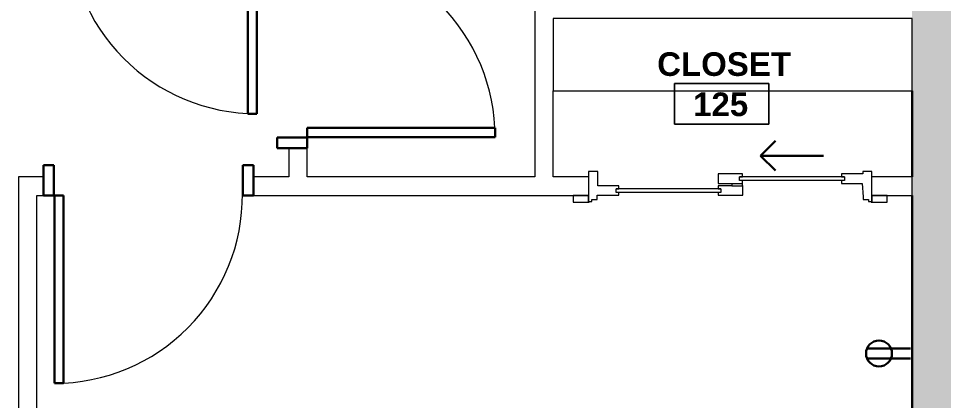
# Model space of a CAD drawing. Header units: inches. Extents: x -545 to 1062, y -2066 to -1239.
# Drawn here: x 514.2 to 690.4, y -1838.6 to -1765.8 of the extents above; entities that cross this region are included whole.
import ezdxf

# ---------------------------------------------------------------- set-up
doc = ezdxf.new("R2010")
doc.units = ezdxf.units.IN
doc.header["$MEASUREMENT"] = 0
for name, color, linetype, lineweight in [('A-ANNO-NOTE', 131, 'Continuous', 40), ('A-AREA-IDEN', 2, 'Continuous', 9), ('A-DETL-GENF', 92, 'Continuous', 9), ('A-DOOR', 31, 'Continuous', 18), ('A-DOOR-FRAM', 31, 'Continuous', 30), ('A-DOOR-GLAZ', 31, 'Continuous', 9), ('A-DOOR-OPNG', 31, 'Continuous', 30), ('A-WALL', 113, 'Continuous', 18), ('A-WALL-PATT', 111, 'Continuous', 18), ('I-WALL', 2, 'Continuous', 18), ('Q-CASE', 31, 'Continuous', 9)]:
    doc.layers.add(name, color=color, linetype=linetype, lineweight=lineweight)
doc.styles.add('Swis721 Lt BT_B_1', font='', dxfattribs={"height": 4.5})
doc.styles.get('Swis721 Lt BT_B_1').set_extended_font_data('Swis721 Lt BT', bold=True)

# ---------------------------------------------------------------- blocks, each defined once
blk = doc.blocks.new('Single Flush - D1 3_ X 8_  - NOT FR-6102448-1ST FLOOR - POWER _ SIGNAL')
at = {"layer": 'A-DOOR', "lineweight": 30}
for p, q in [((16.15625, 37.5625), (16.15625, 1.75)), ((17.90625, 37.5625), (16.15625, 37.5625)), ((17.90625, 1.75), (17.90625, 37.5625)), ((16.15625, 1.75), (17.90625, 1.75))]:
    blk.add_line(p, q, dxfattribs=at)
at = {"layer": 'A-DOOR', "lineweight": 9}
blk.add_arc((17.90625, 1.75), 35.8125, 90, 180.5, dxfattribs=at)
at = {"layer": 'A-DOOR-FRAM'}
for p, q in [((-20, -4), (-20, 1.75)), ((-20, 1.75), (-18, 1.75)), ((-18, -4), (-18, 1.75)), ((18.000004, -4), (18.000004, 1.75)), ((18.000004, 1.75), (20.000004, 1.75)), ((20.000004, -4), (20.000004, 1.75)), ((-20, -4), (-18, -4)), ((18.000004, -4), (20.000004, -4))]:
    blk.add_line(p, q, dxfattribs=at)
blk = doc.blocks.new('Single Flush - D1 3_ X 8_  - NOT FR-6102174-1ST FLOOR - POWER _ SIGNAL')
at = {"layer": 'A-DOOR', "lineweight": 30}
for p, q in [((16.15625, -1.75), (17.90625, -1.75)), ((16.15625, -37.5625), (16.15625, -1.75)), ((17.90625, -1.75), (17.90625, -37.5625)), ((17.90625, -37.5625), (16.15625, -37.5625))]:
    blk.add_line(p, q, dxfattribs=at)
at = {"layer": 'A-DOOR', "lineweight": 9}
blk.add_arc((17.90625, -1.75), 35.8125, 179.5, 270, dxfattribs=at)
at = {"layer": 'A-DOOR-FRAM'}
for p, q in [((-20, 4), (-20, -1.75)), ((-20, 4), (-18, 4)), ((-18, 4), (-18, -1.75)), ((18.000004, 4), (18.000004, -1.75)), ((18.000004, 4), (20.000004, 4)), ((20.000004, 4), (20.000004, -1.75)), ((-20, -1.75), (-18, -1.75)), ((18.000004, -1.75), (20.000004, -1.75))]:
    blk.add_line(p, q, dxfattribs=at)
blk = doc.blocks.new('Door-Sliding-JELD-WEN-2_Panel-Stationary_Active-Wide_Stile-EpicVue - Not A Type - Load Type Catalog 4_6_-5760578-1ST FLOOR - POWER _ SIGNAL')
at = {"layer": 'A-DETL-GENF'}
for p, q in [((-26.86, 3.06), (-29.91, 3.06)), ((-29.91, 3.06), (-29.91, 1.8)), ((-29.91, 1.8), (-27, 1.8)), ((-27, 1.8), (-27, 2.98)), ((-27, 2.98), (-26.86, 2.98)), ((-26.34, 2.94), (-27, 2.94)), ((-27, 2.94), (-27, -2.8)), ((-26.86, 2.98), (-26.86, 3.06)), ((-26.34, 2.55), (-26.34, 2.94)), ((-25.34, 2.55), (-26.34, 2.55)), ((-25.34, 2.06), (-25.34, 2.55)), ((-25.11, -0.54), (-25.34, 2.06)), ((26.34, 2.55), (25.33, 2.55)), ((25.33, 2.55), (25.33, 1.74)), ((27, 2.95), (26.34, 2.95)), ((26.34, 2.95), (26.34, 2.55)), ((26.86, 3.06), (26.86, 2.98)), ((29.91, 3.06), (26.86, 3.06)), ((26.86, 2.98), (27, 2.98)), ((27, 2.98), (27, 1.8)), ((27, -2.8), (27, 2.95)), ((27, 1.8), (29.91, 1.8)), ((29.91, 1.8), (29.91, 3.06)), ((2.32, 1.74), (-2.37, 1.74)), ((-2.37, 1.74), (-2.37, -0.1)), ((1.78, 0.48), (1.78, 1.23)), ((1.78, 1.23), (2.32, 1.23)), ((2.31, 0.48), (1.78, 0.48)), ((2.31, -0.05), (2.31, 0.48)), ((2.32, 1.23), (2.32, 1.74)), ((21.2, 1.74), (21.2, 1.23)), ((25.33, 1.74), (21.2, 1.74)), ((21.2, 1.23), (21.75, 1.23)), ((21.75, 0.48), (21.21, 0.48)), ((21.21, 0.48), (21.21, -0.05)), ((21.75, 1.23), (21.75, 0.48)), ((-21.21, -0.54), (-25.11, -0.54)), ((-21.75, -1.8), (-21.75, -1.05)), ((-21.75, -1.05), (-21.21, -1.05)), ((-21.21, -1.05), (-21.21, -0.54)), ((-2.37, -0.1), (-2.32, -0.1)), ((-2.32, -0.05), (-2.32, -0.1)), ((-0.28, -0.05), (-2.32, -0.05)), ((-2.32, -0.1), (-2.32, -1.05)), ((-0.28, -0.54), (-2.32, -0.54)), ((-2.32, -1.05), (-1.78, -1.05)), ((-1.78, -1.05), (-1.78, -1.8)), ((-0.28, -0.54), (-0.28, -0.05)), ((-0.28, -0.05), (2.31, -0.05)), ((2.31, -0.54), (-0.28, -0.54)), ((2.31, -2.33), (2.31, -0.54)), ((21.21, -0.05), (25.25, -0.05)), ((25.25, -0.05), (25.25, -2.8)), ((-27, -2.8), (-25.25, -2.8)), ((-25.25, -2.8), (-25.25, -2.33)), ((-25.25, -2.33), (-21.22, -2.33)), ((-21.22, -1.8), (-21.75, -1.8)), ((-21.22, -2.33), (-21.22, -1.8)), ((-1.78, -1.8), (-2.31, -1.8)), ((-2.31, -1.8), (-2.31, -2.33)), ((-2.31, -2.33), (2.31, -2.33)), ((25.25, -2.8), (27, -2.8))]:
    blk.add_line(p, q, dxfattribs=at)
at = {"layer": 'A-DOOR-GLAZ'}
for p, q in [((1.78, 1.23), (21.75, 1.23)), ((1.78, 0.48), (21.75, 0.48)), ((-21.75, -1.05), (-1.78, -1.05)), ((-21.75, -1.8), (-1.78, -1.8))]:
    blk.add_line(p, q, dxfattribs=at)
at = {"layer": 'A-DOOR-OPNG'}
for p, q in [((-8.6, -2.99), (-5.77, -5.81)), ((-5.77, -5.81), (-17.77, -5.81)), ((-8.6, -8.64), (-5.77, -5.81))]:
    blk.add_line(p, q, dxfattribs=at)
blk = doc.blocks.new('CW Shelves _ Rails - Shelve Rail-5856740-1ST FLOOR - POWER _ SIGNAL')
at = {"layer": 'Q-CASE'}
for p, q in [((70.39, -2.36), (2, -2.36)), ((2, -2.36), (2, -16.14)), ((70.39, -16.14), (70.39, -2.36)), ((2, -16.14), (70.39, -16.14))]:
    blk.add_line(p, q, dxfattribs=at)
blk = doc.blocks.new('Room Tag - Room Name and Number-3379422-1ST FLOOR - POWER _ SIGNAL')
at = {"layer": 'A-AREA-IDEN'}
for p, q in [((-0.1881, -0.1636), (-0.1881, -0.0018)), ((-0.1881, -0.0018), (0.1869, -0.0018)), ((0.1869, -0.0018), (-0.1881, -0.0018)), ((-0.1881, -0.0018), (-0.1881, -0.1636)), ((0.1869, -0.0018), (0.1869, -0.1636)), ((0.1869, -0.1636), (0.1869, -0.0018)), ((0.1869, -0.1636), (-0.1881, -0.1636)), ((-0.1881, -0.1636), (0.1869, -0.1636))]:
    blk.add_line(p, q, dxfattribs=at)

msp = doc.modelspace()

# ---------------------------------------------------------------- hatches: boundary and pattern name
at = {"layer": 'A-WALL-PATT', "lineweight": 9}
msp.add_hatch(color=7, dxfattribs=at).paths.add_polyline_path([(684.44, -1914.91), (696.44, -1914.91), (696.44, -1697.97), (684.44, -1697.97), (684.44, -1858.98)], flags=0)

# ---------------------------------------------------------------- linework, layer by layer
at = {"layer": 'A-ANNO-NOTE', "lineweight": 30}
for p, q in [((684.11, -1828.63), (675.85, -1828.63)), ((684.11, -1830.54), (675.85, -1830.54)), ((684.11, -1830.54), (675.85, -1830.54))]:
    msp.add_line(p, q, dxfattribs=at)
msp.add_circle((678.13, -1829.58), 2.47, dxfattribs=at)
at = {"layer": 'A-WALL'}
msp.add_line((684.44, -1799.46), (684.44, -1795.96), dxfattribs=at)
at = {"layer": 'I-WALL'}
for p, q in [((612.54, -1762.26), (612.54, -1795.96)), ((616.04, -1795.96), (616.04, -1779.54)), ((565.7, -1790.46), (565.7, -1795.96)), ((569.2, -1790.46), (565.7, -1790.46)), ((569.2, -1795.96), (569.2, -1790.46)), ((518.95, -1795.96), (514.2, -1795.96)), ((514.2, -1795.96), (514.2, -1914.91)), ((518.95, -1799.46), (518.95, -1795.96)), ((565.7, -1795.96), (558.95, -1795.96)), ((558.95, -1795.96), (558.95, -1799.46)), ((612.54, -1795.96), (569.2, -1795.96)), ((622.79, -1795.96), (616.04, -1795.96)), ((684.44, -1795.96), (676.79, -1795.96)), ((517.7, -1914.91), (517.7, -1799.46)), ((517.7, -1799.46), (518.95, -1799.46)), ((558.95, -1799.46), (622.79, -1799.46)), ((676.79, -1799.46), (684.44, -1799.46))]:
    msp.add_line(p, q, dxfattribs=at)
at = {"layer": 'I-WALL', "color": 8, "lineweight": 30}
for p, q in [((684.44, -1779.54), (684.44, -1795.96)), ((684.44, -1799.46), (684.44, -1914.91))]:
    msp.add_line(p, q, dxfattribs=at)

# ---------------------------------------------------------------- block references
at = {"layer": 'A-AREA-IDEN', "xscale": 47.99999999999997, "yscale": 47.99999999999997, "zscale": 47.99999999999997}
msp.add_blockref('Room Tag - Room Name and Number-3379422-1ST FLOOR - POWER _ SIGNAL', (648.17, -1778.06), dxfattribs=at)
at = {"layer": 'A-DOOR'}
msp.add_blockref('Single Flush - D1 3_ X 8_  - NOT FR-6102174-1ST FLOOR - POWER _ SIGNAL', (541.7, -1746.34), dxfattribs=at)
for name, p, rotation in [('Single Flush - D1 3_ X 8_  - NOT FR-6102448-1ST FLOOR - POWER _ SIGNAL', (567.45, -1770.46), 269.9999999999999), ('Door-Sliding-JELD-WEN-2_Panel-Stationary_Active-Wide_Stile-EpicVue - Not A Type - Load Type Catalog 4_6_-5760578-1ST FLOOR - POWER _ SIGNAL', (649.79, -1797.71), 180), ('Single Flush - D1 3_ X 8_  - NOT FR-6102448-1ST FLOOR - POWER _ SIGNAL', (538.95, -1797.71), 180)]:
    msp.add_blockref(name, p, dxfattribs=dict(at, rotation=rotation))
at = {"layer": 'Q-CASE'}
msp.add_blockref('CW Shelves _ Rails - Shelve Rail-5856740-1ST FLOOR - POWER _ SIGNAL', (614.05, -1763.4), dxfattribs=at)

# ---------------------------------------------------------------- texts
at = {"layer": 'A-AREA-IDEN', "char_height": 4.5, "attachment_point": 1, "style": 'Swis721 Lt BT_B_1'}
for s, insert, width in [('CLOSET', (635.87, -1772.2), 29.694), ('125', (642.72, -1779.86), 12.726)]:
    msp.add_mtext(s, dxfattribs=dict(at, insert=insert, width=width))

doc.saveas('drawing.dxf')
